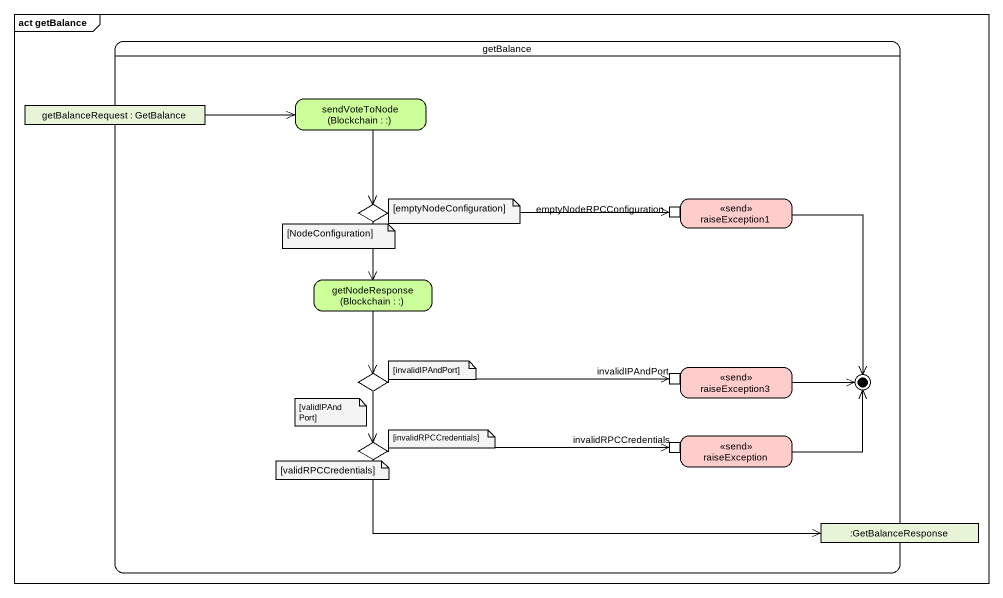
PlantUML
@startuml
mainframe act getBalance
hide empty description
state getBalance {
  state "getBalanceRequest : GetBalance" as getBalanceRequest <<object>>
  state "sendVoteToNode (Blockchain : :)" as sendVoteToNode_Blockchain #CCFF99
  state choice1 <<choice>>
  state raiseException1 <<send>> #FFCCCC {
    state emptyNodeRPCConfiguration <<inputPin>>
  }
  state "getNodeResponse (Blockchain : :)" as getNodeResponse_Blockchain #CCFF99
  state choice2 <<choice>>
  state raiseException3 <<send>> #FFCCCC {
    state invalidIPAndPort <<inputPin>>
  }
  state choice3 <<choice>>
  state raiseException <<send>> #FFCCCC {
    state invalidRPCCredentials <<inputPin>>
  }
  state ":GetBalanceResponse" as GetBalanceResponse <<object>>
  raiseException1 --> [*]
  raiseException3 -right-> [*]
  raiseException -right-> [*]
}
getBalanceRequest -right-> sendVoteToNode_Blockchain
sendVoteToNode_Blockchain --> choice1
choice1 -right-> emptyNodeRPCConfiguration
choice1 --> getNodeResponse_Blockchain
getNodeResponse_Blockchain --> choice2
choice2 -right-> invalidIPAndPort
choice2 --> choice3
choice3 -right-> invalidRPCCredentials
choice3 -right-> GetBalanceResponse
note as N1
  [emptyNodeConfiguration]
end note
note as N2
  [NodeConfiguration]
end note
note as N3
  [invalidIPAndPort]
end note
note as N4
  [validIPAndPort]
end note
note as N5
  [invalidRPCCredentials]
end note
note as N6
  [validRPCCredentials]
end note
@enduml
